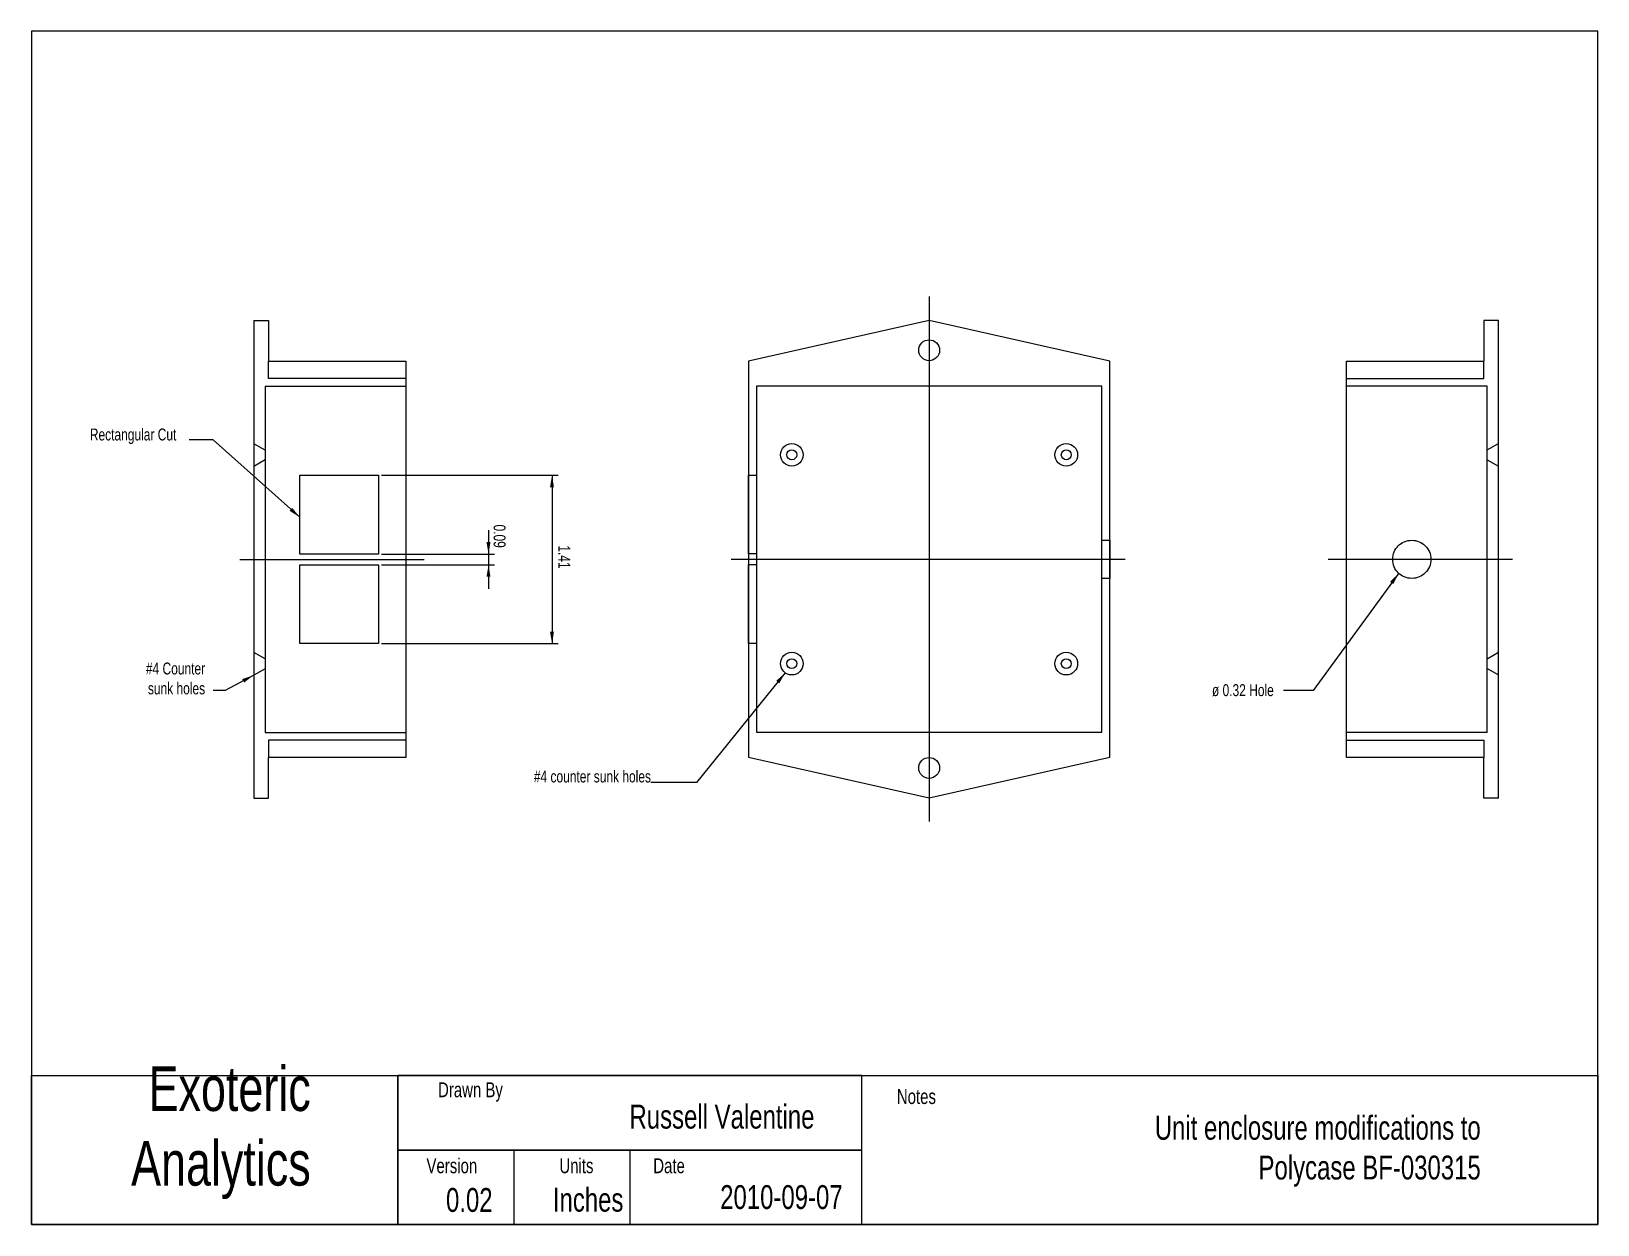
# Model space of a CAD drawing. Header units: inches. Extents: x 0 to 13.1, y 1.4 to 11.4.
import ezdxf

# ---------------------------------------------------------------- set-up
doc = ezdxf.new("R2010")
doc.units = ezdxf.units.IN
for name, pattern in [('CENTER', [50.8, 31.75, -6.35, 6.35, -6.35]), ('DASHED', [19.05, 12.7, -6.35]), ('DASHED2', [9.525, 6.35, -3.175])]:
    doc.linetypes.add(name, pattern=pattern)
doc.layers.get('0').update_dxf_attribs({"linetype": 'CONTINUOUS', "lineweight": 25, "true_color": 0x000000})
for name, color, linetype, lineweight, true_color in [('border', 7, 'CONTINUOUS', 25, 0x000000), ('center', 1, 'CENTER', 25, 0xff0000), ('contour', 7, 'CONTINUOUS', 25, 0x000000), ('contour_trans', 7, 'DASHED', 25, 0x000000), ('cuts', 7, 'DASHED2', 25, 0x000000), ('dimensions', 5, 'CONTINUOUS', 25, 0x0000ff), ('pcb bosses', 7, 'CONTINUOUS', 25, 0x000000)]:
    doc.layers.add(name, color=color, linetype=linetype, lineweight=lineweight, true_color=true_color)
doc.styles.get("Standard").update_dxf_attribs({"font": 'txt', "width": 0.75})
doc.dimstyles.get("Standard").update_dxf_attribs({"dimtxt": 0.1, "dimasz": 0.1, "dimexe": 0.05, "dimexo": 0.025, "dimgap": 0.025, "dimtad": 1, "dimtxsty": 'Standard', "dimcen": 2.5, "dimadec": 0, "dimazin": 0, "dimtfac": 1, "dimtmove": 0, "dimatfit": 3, "dimfxl": 1, "dimarcsym": 0})

msp = doc.modelspace()

# ---------------------------------------------------------------- linework, layer by layer
for p, q in [((13.102, 11.425), (-0.023, 11.425)), ((-0.023, 11.425), (-0.023, 1.425)), ((13.102, 1.425), (13.102, 11.425)), ((-0.023, 2.675), (13.102, 2.675)), ((-0.023, 1.425), (-0.023, 2.675)), ((3.048, 2.675), (13.102, 2.675)), ((3.048, 1.425), (3.048, 2.675)), ((6.935, 2.675), (3.048, 2.675)), ((3.048, 2.675), (3.048, 2.05)), ((6.935, 2.05), (6.935, 2.675)), ((13.102, 2.675), (13.102, 1.425)), ((13.102, 2.675), (13.102, 1.425)), ((-0.023, 1.425), (-0.023, 2.155)), ((13.102, 2.155), (13.102, 1.425)), ((13.102, 2.155), (13.102, 1.425)), ((3.048, 2.05), (6.935, 2.05)), ((6.935, 2.05), (3.048, 2.05)), ((3.048, 2.05), (3.048, 1.425)), ((3.048, 2.05), (4.991, 2.05)), ((3.048, 1.425), (3.048, 2.05)), ((4.991, 2.05), (4.991, 1.425)), ((6.935, 1.425), (6.935, 2.05)), ((13.102, 1.79), (13.102, 1.425)), ((-0.023, 1.425), (13.102, 1.425)), ((13.102, 1.425), (-0.023, 1.425)), ((13.102, 1.425), (-0.023, 1.425)), ((13.102, 1.425), (3.048, 1.425)), ((3.048, 1.425), (6.935, 1.425)), ((4.991, 1.425), (3.048, 1.425)), ((13.102, 1.425), (4.143, 1.425)), ((13.102, 1.425), (4.143, 1.425))]:
    msp.add_line(p, q)
at = {"layer": 'border'}
for p, q in [((3.048, 2.05), (4.019, 2.05)), ((3.048, 1.425), (3.048, 2.05)), ((4.019, 2.05), (4.019, 1.425)), ((4.019, 1.425), (3.048, 1.425))]:
    msp.add_line(p, q, dxfattribs=at)
at = {"layer": 'center'}
for p, q in [((7.5, 9.202), (7.5, 4.802)), ((1.725, 7), (3.268, 7)), ((9.142, 7), (5.842, 7)), ((12.388, 7), (10.844, 7))]:
    msp.add_line(p, q, dxfattribs=at)
at = {"layer": 'contour'}
for p, q in [((1.84, 9), (1.84, 5)), ((1.84, 9), (1.965, 9)), ((1.965, 9), (1.965, 9)), ((1.965, 9), (1.965, 8.66)), ((7.5, 9.002), (5.987, 8.662)), ((9.013, 8.662), (7.5, 9.002)), ((12.272, 9), (12.147, 9)), ((12.147, 9), (12.147, 9)), ((12.147, 9), (12.147, 8.66)), ((12.272, 5), (12.272, 9)), ((1.965, 8.66), (3.115, 8.66)), ((3.115, 8.66), (3.115, 5.34)), ((5.987, 8.662), (5.987, 5.342)), ((9.013, 5.342), (9.013, 8.662)), ((10.998, 5.34), (10.998, 8.66)), ((10.998, 8.66), (12.147, 8.66)), ((6.053, 8.452), (6.053, 5.552)), ((8.947, 8.452), (6.053, 8.452)), ((8.947, 5.552), (8.947, 8.452)), ((1.935, 7.916), (1.84, 7.969)), ((12.177, 7.917), (12.272, 7.971)), ((1.935, 7.833), (1.84, 7.779)), ((12.177, 7.834), (12.272, 7.781)), ((1.935, 6.166), (1.84, 6.219)), ((12.177, 6.167), (12.272, 6.221)), ((1.935, 6.083), (1.84, 6.029)), ((12.177, 6.084), (12.272, 6.031)), ((6.053, 5.552), (8.947, 5.552)), ((1.965, 5), (1.965, 5.34)), ((3.115, 5.34), (1.965, 5.34)), ((5.987, 5.342), (7.5, 5.002)), ((7.5, 5.002), (9.013, 5.342)), ((12.147, 5.34), (10.998, 5.34)), ((12.147, 5), (12.147, 5.34)), ((1.84, 5), (1.965, 5)), ((1.965, 5), (1.965, 5)), ((12.272, 5), (12.147, 5)), ((12.147, 5), (12.147, 5))]:
    msp.add_line(p, q, dxfattribs=at)
for centre in [(7.5, 8.752), (7.5, 5.252)]:
    msp.add_circle(centre, 0.0875, dxfattribs=at)
at = {"layer": 'contour_trans'}
for p, q in [((1.965, 8.516), (1.965, 8.66)), ((12.147, 8.516), (12.147, 8.66)), ((1.935, 8.45), (1.935, 5.55)), ((1.935, 8.45), (3.115, 8.45)), ((3.115, 8.516), (1.965, 8.516)), ((10.998, 8.45), (10.998, 8.516)), ((10.998, 8.516), (12.147, 8.516)), ((12.177, 8.45), (10.998, 8.45)), ((12.177, 5.55), (12.177, 8.45)), ((1.935, 5.55), (3.115, 5.55)), ((3.115, 5.55), (3.115, 5.484)), ((12.177, 5.55), (10.998, 5.55)), ((3.115, 5.484), (1.965, 5.484)), ((1.965, 5.484), (1.965, 5.34)), ((10.998, 5.484), (12.147, 5.484)), ((12.147, 5.484), (12.147, 5.34))]:
    msp.add_line(p, q, dxfattribs=at)
at = {"layer": 'cuts'}
for p, q in [((2.227, 7.704), (2.887, 7.704)), ((2.227, 7.044), (2.227, 7.704)), ((2.887, 7.704), (2.887, 7.044)), ((5.987, 7.706), (6.053, 7.706)), ((5.987, 7.046), (5.987, 7.706)), ((6.053, 7.706), (6.053, 7.046)), ((8.947, 7.16), (9.013, 7.16)), ((8.947, 6.84), (8.947, 7.16)), ((9.013, 7.16), (9.013, 6.84)), ((2.887, 7.044), (2.227, 7.044)), ((6.053, 7.046), (5.987, 7.046)), ((2.227, 6.954), (2.887, 6.954)), ((2.227, 6.294), (2.227, 6.954)), ((2.887, 6.954), (2.887, 6.294)), ((5.987, 6.956), (6.053, 6.956)), ((5.987, 6.296), (5.987, 6.956)), ((6.053, 6.956), (6.053, 6.296)), ((9.013, 6.84), (8.947, 6.84)), ((2.887, 6.294), (2.227, 6.294)), ((6.053, 6.296), (5.987, 6.296))]:
    msp.add_line(p, q, dxfattribs=at)
msp.add_circle((11.544, 7), 0.16, dxfattribs=at)
at = {"layer": 'dimensions'}
for p, q in [((2.912, 7.704), (4.39, 7.704)), ((4.34, 7.704), (4.34, 6.294)), ((3.808, 7.244), (3.808, 6.754)), ((2.912, 7.044), (3.858, 7.044)), ((2.912, 6.954), (3.858, 6.954)), ((2.912, 6.294), (4.39, 6.294))]:
    msp.add_line(p, q, dxfattribs=at)
for points in [[(4.34, 7.704), (4.356, 7.604), (4.323, 7.604)], [(3.808, 7.044), (3.791, 7.144), (3.824, 7.144)], [(3.808, 6.954), (3.824, 6.854), (3.791, 6.854)], [(4.34, 6.294), (4.323, 6.394), (4.356, 6.394)]]:
    msp.add_solid(points, dxfattribs=at)
at = {"layer": 'pcb bosses'}
for centre, radius in [((6.349, 7.876), 0.095), ((6.349, 7.876), 0.0415), ((8.649, 7.876), 0.095), ((8.649, 7.876), 0.0415), ((6.349, 6.126), 0.095), ((8.649, 6.126), 0.095), ((6.349, 6.126), 0.0415), ((8.649, 6.126), 0.0415)]:
    msp.add_circle(centre, radius, dxfattribs=at)

# ---------------------------------------------------------------- texts
at = {"width": 125, "attachment_point": 9}
for s, insert, char_height in [('Exoteric\\P\\~\\~Analytics', (2.318, 1.639), 0.375), ('Drawn\\~By', (3.928, 2.455), 0.125), ('Notes', (7.557, 2.434), 0.125), ('Version', (3.713, 1.854), 0.125), ('Units', (4.687, 1.854), 0.125), ('Date', (5.453, 1.854), 0.125)]:
    msp.add_mtext(s, dxfattribs=dict(at, insert=insert, char_height=char_height))
at = {"layer": 'border', "char_height": 0.2, "width": 100, "attachment_point": 9}
for s, insert in [('Russell\\~Valentine', (6.539, 2.227)), ('Unit\\~enclosure\\~modifications\\~to\\~\\PPolycase\\~BF-030315\\~', (12.122, 1.743)), ('0.02', (3.842, 1.529)), ('Inches', (4.938, 1.531)), ('2010-09-07', (6.775, 1.553))]:
    msp.add_mtext(s, dxfattribs=dict(at, insert=insert))
at = {"layer": 'dimensions', "char_height": 0.1, "width": 100, "attachment_point": 9}
for s, insert in [('Rectangular\\~Cut', (1.192, 7.966)), ('#4\\~Counter\\~\\Psunk\\~holes', (1.433, 5.867)), ('ø\\~0.32\\~Hole', (10.388, 5.851)), ('#4\\~counter\\~sunk\\~holes', (5.169, 5.129))]:
    msp.add_mtext(s, dxfattribs=dict(at, insert=insert))
at = {"layer": 'dimensions', "char_height": 0.1, "width": 30, "attachment_point": 5, "rotation": 270}
for s, insert in [('0.09', (3.9, 7.194)), ('1.41', (4.443, 7.02))]:
    msp.add_mtext(s, dxfattribs=dict(at, insert=insert))

# ---------------------------------------------------------------- leaders
at = {"layer": 'dimensions'}
for points in [[(2.227, 7.352), (1.5, 8), (1.3, 8)], [(11.435, 6.883), (10.719, 5.901), (10.468, 5.901)], [(6.294, 6.049), (5.55, 5.129), (5.169, 5.129)], [(1.84, 6.029), (1.6, 5.9), (1.5, 5.9)]]:
    msp.add_leader(points, dimstyle='Standard', dxfattribs=at)

doc.saveas('drawing.dxf')
